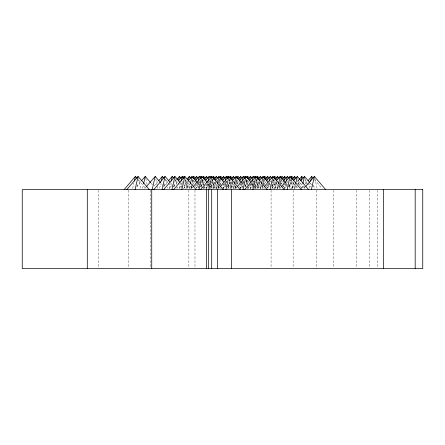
<?xml version="1.0" encoding="UTF-8"?>
<svg xmlns="http://www.w3.org/2000/svg" width="445" height="445" viewBox="0 0 445 445"><rect width="100%" height="100%" fill="white"/><g stroke="black" fill="none" stroke-linecap="round" stroke-linejoin="round"><path stroke-width="0.33" stroke-dasharray="2.23 1.67" d="M132.682 188.268L133.878 183.001M142.578 188.268L143.479 184.319M159.672 188.268L160.717 183.663M169.562 188.268L170.613 183.663M176.76 188.268L177.06 186.95M179.457 188.268L180.509 183.663M181.254 188.268L182.15 184.319M182.3 183.663L182.901 181.026M188.152 181.688L186.655 188.268L184.853 180.37M189.359 188.268L190.254 184.319M191.15 188.268L191.745 185.637M192.346 183.001L193.091 179.713M197.597 183.663L196.551 188.268L195.8 184.975M198.342 188.268L199.388 183.663M199.538 183.001L200.139 180.37M201.19 187.612L202.987 179.713M207.492 183.663L206.447 188.268L205.696 184.975M208.238 188.268L208.839 185.637M208.983 184.975L210.034 180.37M210.936 188.268L213.033 179.051M215.135 181.688L213.644 188.268L211.987 181.026M217.238 184.319L216.342 188.268L214.84 181.688M218.133 188.268L219.029 184.319M219.179 183.663L220.231 179.051M224.586 183.663L223.535 188.268L222.784 184.975M225.626 186.95L226.972 181.026M228.035 188.268L230.126 179.051M232.229 181.688L230.733 188.268L229.08 181.026M234.331 184.319L233.43 188.268L231.778 181.026M235.221 188.268L235.822 185.637M236.417 183.001L237.319 179.051M241.674 183.663L240.628 188.268L239.872 184.975M242.414 188.268L243.315 184.319M243.465 183.663L244.066 181.026M245.417 186.95L247.064 179.713M251.72 183.001L250.524 188.268L249.767 184.975M252.315 188.268L252.766 186.294M252.916 185.637L253.361 183.663M253.511 183.001L254.112 180.37M255.013 188.268L256.96 179.713M259.213 181.688L257.716 188.268L255.914 180.37M261.315 184.319L260.42 188.268L258.918 181.688M262.211 188.268L263.106 184.319M263.256 183.663L264.152 179.713M268.808 183.001L267.617 188.268L266.861 184.975M272.106 188.268L274.198 179.051M274.81 188.268L276.306 181.688M278.409 184.319L277.508 188.268L276.006 181.688M279.299 188.268L279.749 186.294M280.344 183.663L281.396 179.051M285.751 183.663L284.705 188.268L283.949 184.975M289.194 188.268L291.291 179.051M291.898 188.268L293.394 181.688M295.497 184.319L294.596 188.268L292.949 181.026M299.691 185.637L300.586 181.688M301.793 188.268L302.689 184.319M308.986 188.268L310.182 183.001M136.726 186.427L141.215 181.16M144.825 188.53L146.171 186.95M154.265 185.899L157.858 181.688M164.161 185.899L168.199 181.16M169.111 188.53L171.803 185.37M174.496 182.211L176.292 180.108M173.611 186.427L178.095 181.16M179.007 188.53L181.705 185.37M184.842 181.688L186.188 180.108M187.99 181.16L183.501 186.427L185.309 188.53M183.501 188.53L188.435 182.739M186.199 188.53L189.792 184.319M192.034 181.688L193.38 180.108M188.903 188.53L191.15 185.899M191.595 185.37L195.188 181.16M190.694 188.53L192.49 186.427M191.6 188.53L192.952 186.95M194.738 186.95L200.128 180.631M196.545 188.007L199.238 184.847M201.93 181.688L203.727 179.58M200.595 186.427L204.633 181.688M203.293 188.53L210.474 180.108M205.99 188.53L209.133 184.847L208.254 183.791M211.381 182.211L213.177 180.108M210.04 186.95L214.529 181.688M210.491 188.53L215.875 182.211M216.32 181.688L217.672 180.108M213.188 188.53L216.776 184.319M218.573 182.211L220.37 180.108M215.886 188.53L218.578 185.37M219.029 184.847L221.721 181.688M217.677 188.53L219.023 186.95M218.59 188.53L219.936 186.95M220.381 188.53L227.117 180.631M223.084 188.53L225.776 185.37M230.716 179.58L228.469 182.211L233.881 188.53M227.584 186.427L232.067 181.16M227.579 188.53L232.963 182.211M230.276 188.53L233.87 184.319M235.666 182.211L237.458 180.108M232.974 188.53L235.221 185.899M237.018 183.791L239.26 181.16M234.771 188.53L236.568 186.427M235.683 188.53L237.029 186.95M244.205 180.631L239.265 186.427L241.073 188.53M240.172 188.53L242.864 185.37M246.007 181.688L247.353 180.108M244.672 186.427L249.161 181.16M247.364 188.53L254.101 180.631M250.073 188.53L253.211 184.847L251.887 183.268M255.903 181.688L257.249 180.108M254.568 186.427L258.606 181.688M254.562 188.53L259.947 182.211M257.266 188.53L260.859 184.319M262.65 182.211L264.447 180.108M259.963 188.53L265.798 181.688M262.667 188.53L263.562 187.479M264.452 188.53L271.639 180.108M267.612 188.007L270.304 184.847M272.546 182.211L274.793 179.58M272.106 185.899L275.694 181.688M271.65 188.53L277.04 182.211M274.354 188.53L277.947 184.319M279.738 182.211L281.985 179.58M277.057 188.53L279.749 185.37M280.194 184.847L283.337 181.16M279.76 188.53L281.107 186.95M282.447 187.479L288.282 180.631M284.249 188.53L286.942 185.37M291.881 179.58L289.634 182.211L295.046 188.53M288.744 186.427L293.233 181.16M291.447 188.53L295.035 184.319M298.628 180.108L296.832 182.211L302.244 188.53M294.145 188.53L296.387 185.899M298.183 183.791L300.431 181.16M301.337 188.53L303.585 185.899M305.381 183.791L307.623 181.16M304.046 188.53L305.392 186.95M314.404 179.58L322.03 188.53M310.354 183.268L311.7 184.847M312.145 185.37L314.843 188.53M304.953 180.108L310.788 186.95M297.761 180.108L304.942 188.53M290.568 180.108L297.744 188.53M286.513 181.688L287.409 182.739M289.205 184.847L292.348 188.53M286.513 183.791L287.409 184.847M287.859 185.37L290.552 188.53M280.222 179.58L282.914 182.739M283.365 183.268L286.508 186.95M279.766 182.211L285.15 188.53M273.024 179.58L280.656 188.53M271.673 181.16L277.958 188.53M272.112 184.847L275.255 188.53M268.975 183.268L270.321 184.847M270.771 185.37L273.464 188.53M263.134 179.58L265.826 182.739M267.623 184.847L269.865 187.479M263.123 182.739L268.057 188.53M255.936 179.58L263.568 188.53M254.585 181.16L260.87 188.53M250.98 180.108L258.161 188.53M253.678 185.37L256.376 188.53M251.425 183.791L255.463 188.53M246.491 180.108L249.183 183.268M249.634 183.791L252.326 186.95M246.029 182.739L247.376 184.319M247.826 184.847L250.969 188.53M242.436 181.688L243.782 183.268M244.227 183.791L248.271 188.53M241.991 183.268L242.887 184.319M236.595 180.108L242.425 186.95M235.689 182.211L237.485 184.319M228.953 179.58L236.584 188.53M225.342 181.688L226.244 182.739M228.04 184.847L231.178 188.53M224.897 183.268L226.249 184.847M226.694 185.37L229.392 188.53M219.057 179.58L221.749 182.739M222.194 183.268L225.337 186.95M217.7 181.16L223.985 188.53M211.859 179.58L219.491 188.53M210.507 181.16L216.793 188.53M208.705 182.211L209.601 183.268M210.051 183.791L214.09 188.53M209.601 185.37L212.293 188.53M207.348 183.791L208.694 185.37M209.139 185.899L211.386 188.53M201.963 179.58L204.656 182.739M206.452 184.847L208.699 187.479M200.612 181.16L206.897 188.53M197.908 181.16L202.397 186.427M202.842 186.95L204.188 188.53M197.914 183.268L199.26 184.847M199.705 185.37L201.502 187.479M192.518 180.108L195.21 183.268M195.661 183.791L198.804 187.479M185.326 180.108L192.507 188.53M184.864 182.739L189.798 188.53M180.82 183.268L181.721 184.319M175.43 180.108L181.265 186.95M170.93 183.268L172.276 184.847M172.721 185.37L174.073 186.95M165.084 179.58L167.776 182.739M168.227 183.268L171.364 186.95M161.479 183.791L162.375 184.847M162.826 185.37L164.617 187.479M151.133 183.268L152.479 184.847M138.545 180.108L145.726 188.53M313.636 184.975L314.387 188.268M289.205 184.319L290.101 188.268M280.812 179.051L282.008 184.319M263.724 179.051L264.92 184.319M256.526 179.051L258.623 188.268M241.98 182.344L242.875 186.294M235.533 185.637L236.128 188.268M218.295 184.975L219.04 188.268M210.947 184.319L211.848 188.268M202.553 179.051L204.049 185.637M204.199 186.294L204.65 188.268M194.899 181.026L195.199 182.344M185.315 178.395L187.562 188.268M180.809 182.344L181.71 186.294M164.021 183.663L164.617 186.294M155.778 179.051L157.274 185.637M157.424 186.294L157.875 188.268M138.54 178.395L140.781 188.268M314.843 178.395L317.085 188.268M304.947 178.395L306.293 184.319M303.891 185.637L304.486 188.268M297.755 178.395L299.396 185.637M296.693 185.637L297.293 188.268M290.557 178.395L292.804 188.268M286.352 183.663L287.097 186.95M283.053 181.026L283.354 182.344M279.454 184.975L280.2 188.268M273.619 179.051L275.711 188.268M271.962 183.663L273.007 188.268M269.114 183.001L269.709 185.637M262.366 184.975L263.112 188.268M255.024 184.319L255.919 188.268M252.02 183.001L252.621 185.637M248.872 181.026L249.167 182.344M246.63 179.051L247.826 184.319M248.427 186.95L248.722 188.268M246.018 180.37L247.07 184.975M245.278 184.975L245.723 186.95M238.976 181.026L239.277 182.344M236.584 178.395L237.93 184.319M229.392 178.395L231.634 188.268M228.035 184.319L228.936 188.268M225.037 183.001L225.782 186.294M219.646 179.051L220.842 184.319M212.454 179.051L214.546 188.268M208.093 183.663L208.544 185.637M201.941 180.37L202.987 184.975M201.051 184.319L201.646 186.95M198.047 183.001L198.648 185.637M192.657 179.051L193.853 184.319M191.456 185.637L192.051 188.268M184.108 184.975L184.859 188.268M175.419 178.395L176.765 184.319M177.36 186.95L177.661 188.268M174.067 184.319L174.662 186.95M165.673 179.051L166.869 184.319M167.47 186.95L167.765 188.268M145.732 178.395L147.078 184.319M137.333 184.975L138.078 188.268M377.199 190.276L377.199 267.884M369.495 190.276L369.495 267.884M356.462 190.276L356.462 267.884M333.222 190.276L333.222 267.884M316.834 190.276L316.834 268.58M293.133 190.276L293.133 267.884M271.083 190.276L271.083 267.884M194.982 190.276L194.982 268.58M188.864 190.276L188.864 267.884M150.154 190.276L150.154 267.884M128.232 190.276L128.232 267.884M98.217 190.276L98.217 268.58"/><path stroke-width="0.67" d="M134.329 181.026L135.375 176.42L136.749 178M135.085 189.587L138.078 176.42L149.325 189.587M143.629 183.663L145.27 176.42L150.683 182.739M152.173 189.587L155.166 176.42L146.622 186.427M161.312 181.026L162.364 176.42L163.738 178M162.069 189.587L165.062 176.42L170.029 182.211M171.208 181.026L172.26 176.42L173.633 178M171.97 189.587L174.957 176.42L179.925 182.211M178.406 181.026L179.452 176.42L180.826 178M181.104 181.026L182.155 176.42L178.545 180.631M183.496 178.395L183.946 176.42L182.584 178M181.866 189.587L184.853 176.42L173.617 189.587M188.302 181.026L189.347 176.42L190.721 178M190.404 183.663L192.051 176.42L197.463 182.739M193.391 178.395L193.842 176.42L195.216 178M195.494 181.026L196.54 176.42L194.281 179.051M198.197 181.026L199.243 176.42L195.639 180.631M200.584 178.395L201.034 176.42L201.958 177.472M198.954 189.587L201.947 176.42L207.359 182.739M203.287 178.395L203.738 176.42L205.112 178M205.54 180.37L206.436 176.42L207.809 178M207.943 181.688L209.139 176.42L210.513 178M210.63 177.739L210.93 176.42L210.018 177.472M208.85 189.587L211.842 176.42L200.606 189.587M213.183 178.395L213.633 176.42L215.007 178M215.436 180.37L216.337 176.42L217.711 178M217.388 183.663L219.035 176.42L224.002 182.211M220.375 178.395L220.826 176.42L222.2 178M222.483 181.026L223.529 176.42L224.903 178M225.181 181.026L226.232 176.42L222.622 180.631M227.573 178.395L228.018 176.42L228.947 177.472M225.938 189.587L228.93 176.42L240.183 189.587M230.276 178.395L230.721 176.42L232.095 178M232.379 181.026L233.425 176.42L234.799 178M234.476 183.663L236.123 176.42L241.54 182.739M237.469 178.395L237.914 176.42L236.551 178M239.571 181.026L240.617 176.42L238.359 179.051M242.269 181.026L243.32 176.42L244.694 178M244.661 178.395L245.112 176.42L246.035 177.472M243.031 189.587L246.024 176.42L250.986 182.211M247.364 178.395L247.809 176.42L249.189 178M249.617 180.37L250.513 176.42L251.887 178M252.17 181.026L253.216 176.42L254.59 178M254.707 177.739L255.007 176.42L254.095 177.472M252.927 189.587L255.914 176.42L244.678 189.587M257.26 178.395L257.705 176.42L259.085 178M259.363 181.026L260.408 176.42L261.782 178M261.465 183.663L263.112 176.42L268.079 182.211M264.452 178.395L264.903 176.42L266.277 178M266.555 181.026L267.606 176.42L264.897 179.58M269.258 181.026L270.304 176.42L266.7 180.631M270.015 189.587L273.007 176.42L284.26 189.587M274.348 178.395L274.799 176.42L276.173 178M276.456 181.026L277.502 176.42L278.876 178M278.553 183.663L280.2 176.42L285.612 182.739M281.546 178.395L281.991 176.42L280.628 178M283.643 181.026L284.694 176.42L286.068 178M286.346 181.026L287.398 176.42L288.772 178M287.103 189.587L290.096 176.42L301.348 189.587M291.442 178.395L291.887 176.42L293.266 178M293.694 180.37L294.59 176.42L295.964 178M295.647 183.663L297.293 176.42L293.683 180.631M300.887 180.37L301.782 176.42L303.162 178M302.839 183.663L304.486 176.42L309.453 182.211M310.632 181.026L311.678 176.42L308.074 180.631M311.389 189.587L314.381 176.42L325.634 189.587M124.138 189.587L135.358 176.42M126.836 189.587L138.061 176.42M141.666 180.631L145.254 176.42M158.754 180.631L162.347 176.42M153.825 189.587L165.045 176.42M168.649 180.631L172.243 176.42M163.721 189.587L174.941 176.42M176.743 179.58L179.435 176.42M187.089 179.051L189.331 176.42M188.441 180.631L192.034 176.42M192.479 178L193.825 176.42M200.122 177.472L201.018 176.42M193.397 186.427L201.93 176.42M202.82 177.472L203.721 176.42M204.177 179.051L206.419 176.42M205.529 180.631L209.122 176.42M212.271 178L213.617 176.42M213.622 179.58L216.32 176.42M215.424 180.631L219.018 176.42M219.463 178L220.809 176.42M220.82 179.58L223.512 176.42M226.655 178L228.001 176.42M220.386 186.427L228.914 176.42M229.359 178L230.705 176.42M231.161 179.051L233.408 176.42M232.518 180.631L236.111 176.42M239.71 180.631L243.304 176.42M244.199 177.472L245.095 176.42M237.474 186.427L246.007 176.42M246.897 177.472L247.793 176.42M248.254 179.051L250.496 176.42M249.606 180.631L253.199 176.42M256.342 178L257.688 176.42M257.7 179.58L260.392 176.42M259.502 180.631L263.095 176.42M263.54 178L264.886 176.42M264.458 186.427L272.991 176.42M273.436 178L274.782 176.42M275.238 179.051L277.485 176.42M276.595 180.631L280.183 176.42M282.436 179.051L284.678 176.42M283.788 180.631L287.381 176.42M281.557 186.427L290.079 176.42M290.974 177.472L291.87 176.42M292.326 179.051L294.573 176.42M299.073 179.58L301.766 176.42M300.876 180.631L304.469 176.42M305.837 186.427L314.365 176.42M311.706 176.42L313.058 178M297.321 176.42L308.546 189.587M282.019 176.42L283.37 178M270.332 176.42L271.678 178M267.634 176.42L268.98 178M255.947 176.42L267.167 189.587M240.645 176.42L241.991 178M237.947 176.42L239.293 178M226.26 176.42L227.606 178M211.87 176.42L223.095 189.587M199.271 176.42L200.617 178M196.568 176.42L197.919 178M184.881 176.42L196.1 189.587M182.183 176.42L183.529 178M155.194 176.42L160.578 182.739M415.179 189.587L415.179 268.58M383.384 189.587L383.384 268.58M231.389 189.587L231.389 268.58M217.627 189.587L217.627 268.58M211.703 189.587L211.703 268.58M208.677 189.587L208.677 268.58M206.374 189.587L206.374 268.58M151.734 189.587L151.734 268.58M87.287 189.587L87.287 268.58M422.75 189.587L22.25 189.587L22.25 268.58L422.75 268.58L422.75 189.587"/></g></svg>
